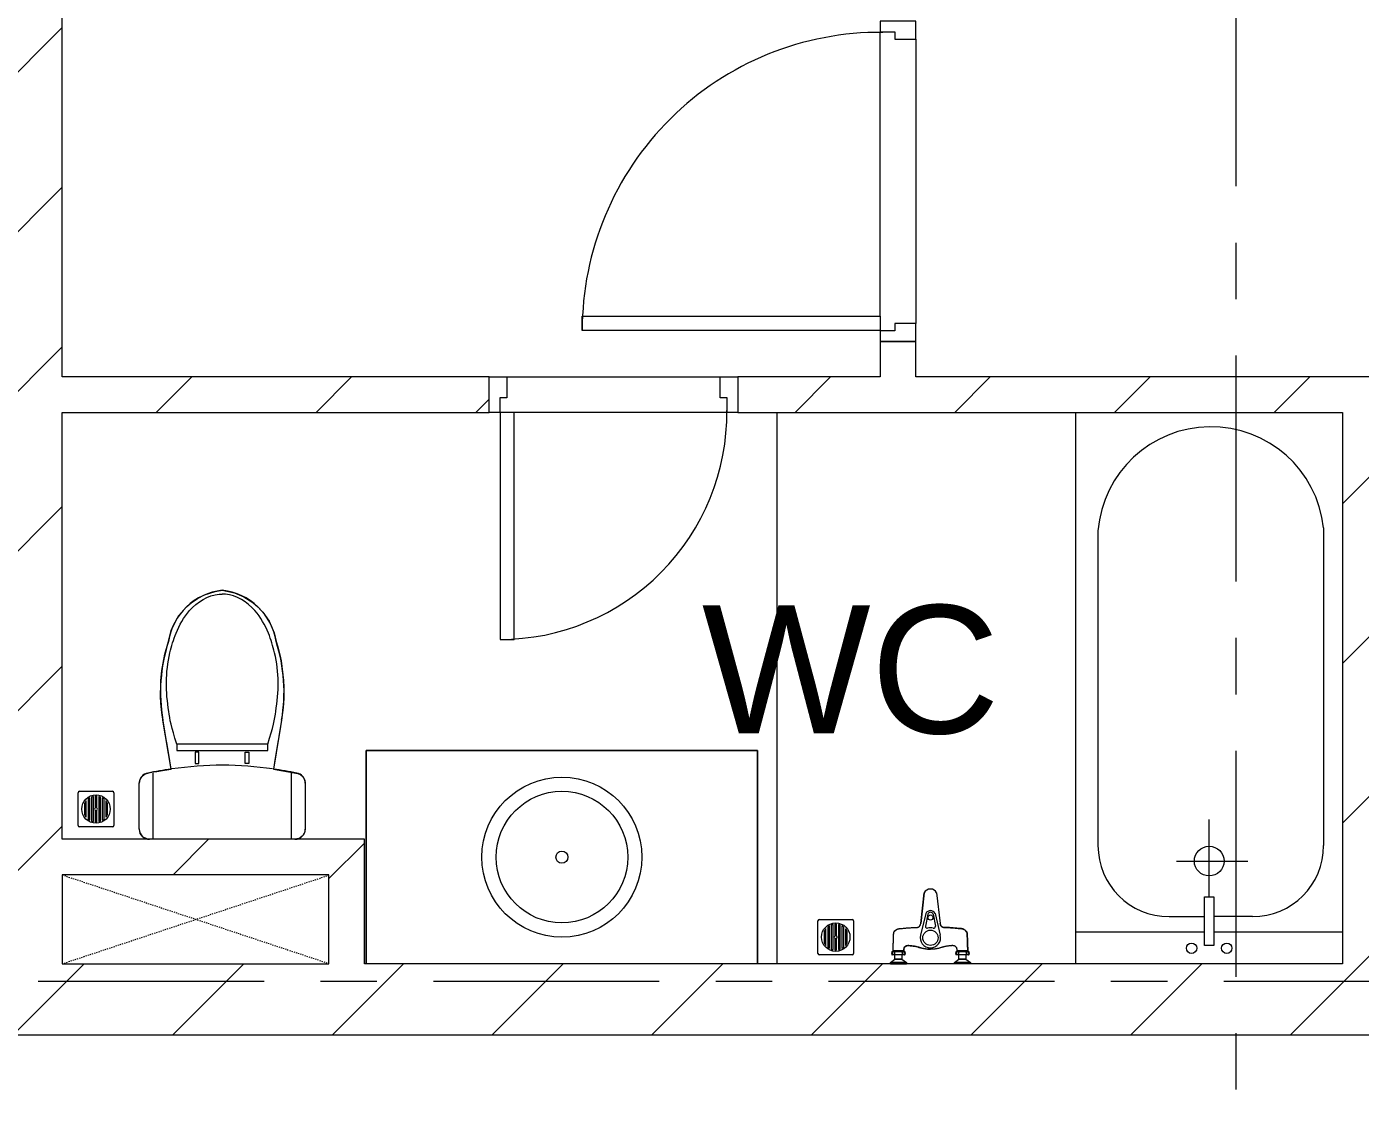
# Model space of a CAD drawing. Header units: millimetres. Extents: x -20144 to 117103, y -11426 to 48263.
# Drawn here: x 75551 to 79300, y 32568 to 35635 of the extents above; entities that cross this region are included whole.
import ezdxf

# ---------------------------------------------------------------- set-up
doc = ezdxf.new("R2010")
doc.units = ezdxf.units.MM
doc.linetypes.add('Dash_2_', pattern=[6.35, 3.175, -3.175])
doc.linetypes.add('Grid Line', pattern=[22.225, 12.7, -3.175, 3.175, -3.175])
for name, color, linetype, lineweight in [('A-DETL-GENF', 31, 'Continuous', 5), ('A-DETL-GENF-HDLN', 161, 'Dash_2_', 5), ('CHU', 181, 'Continuous', 5), ('CUA', 31, 'Continuous', 9), ('HATCH-TUONG', 152, 'Continuous', 9), ('NET-CAT', 3, 'Continuous', 9), ('NET-THAY', 2, 'Continuous', 15), ('THIET-BI', 44, 'Continuous', 5), ('TRUC', 225, 'Continuous', 5)]:
    doc.layers.add(name, color=color, linetype=linetype, lineweight=lineweight)
doc.styles.add('Arial_4', font='arial.ttf', dxfattribs={"height": 360})
pattern_1 = [(45, (71000, 0), (-224.5064, 224.5064), [])]

# ---------------------------------------------------------------- blocks, each defined once
blk = doc.blocks.new('CUA WC - Type 1-374201-MẶT BẰNG TẦNG 23')
at = {"layer": 'CUA', "lineweight": 5}
for p, q in [((-248.5, -52.3), (-248.5, 47.7)), ((-248.5, 47.7), (-198.5, 47.7)), ((-198.5, 47.7), (-198.5, -11.3)), ((401.5, 47.7), (451.5, 47.7)), ((401.5, -11.3), (401.5, 47.7)), ((451.5, 47.7), (451.5, -52.3)), ((-218.5, -11.3), (-218.5, -52.3)), ((-198.5, -11.3), (-218.5, -11.3)), ((421.5, -11.3), (401.5, -11.3)), ((421.5, -52.3), (421.5, -11.3)), ((-218.5, -52.3), (-248.5, -52.3)), ((451.5, -52.3), (421.5, -52.3))]:
    blk.add_line(p, q, dxfattribs=at)
at = {"layer": 'CUA'}
for p, q in [((-177.5, -52.3), (-217.5, -52.3)), ((-217.5, -52.3), (-217.5, -690.3)), ((-177.5, -690.3), (-177.5, -52.3)), ((-217.5, -690.3), (-177.5, -690.3))]:
    blk.add_line(p, q, dxfattribs=at)
at = {"layer": 'CUA', "lineweight": 5}
blk.add_arc((-217.5, -52.3), 638, 270, 0.5, dxfattribs=at)
blk = doc.blocks.new('X-LA1 - X-LA-627830-MẶT BẰNG TẦNG 23')
at = {"layer": 'THIET-BI'}
for p, q in [((-550, 600), (550, 600)), ((-550, 0), (-550, 600)), ((550, 600), (-550, 600)), ((-550, 600), (-550, 0)), ((550, 600), (550, 0)), ((550, 0), (550, 600))]:
    blk.add_line(p, q, dxfattribs=at)
for radius in [225, 185, 17]:
    blk.add_circle((0, 300), radius, dxfattribs=at)
blk = doc.blocks.new('X-XI - X-XI-626365-MẶT BẰNG TẦNG 23')
at = {"layer": 'THIET-BI'}
for p, q in [((-87.5, 664.8), (-69.9, 676.9)), ((-69.9, 676.9), (-49.6, 687.2)), ((-49.6, 687.2), (-19.9, 696.9)), ((-19.9, 696.9), (0, 700.2)), ((0, 700.2), (34.6, 692.9)), ((34.6, 692.9), (60.8, 681.9)), ((60.8, 681.9), (86, 665.9)), ((-121.7, 628.9), (-100.2, 653.8)), ((-100.2, 653.8), (-87.5, 664.8)), ((86, 665.9), (100.2, 653.8)), ((100.2, 653.8), (114.1, 638.9)), ((114.1, 638.9), (131.6, 613.2)), ((-143.5, 587), (-131.8, 612.8)), ((-131.8, 612.8), (-121.7, 628.9)), ((131.6, 613.2), (145.5, 581)), ((-151.4, 555.9), (-143.5, 587)), ((145.5, 581), (151.4, 555.9)), ((-161.1, 520.9), (-151.4, 555.9)), ((151.4, 555.9), (155.1, 543.7)), ((155.1, 543.7), (161.7, 518.5)), ((-169.6, 474.8), (-166.5, 495.3)), ((-166.5, 495.3), (-161.1, 520.9)), ((161.7, 518.5), (165.2, 502.3)), ((165.2, 502.3), (172.5, 446.5)), ((-172.5, 446.5), (-169.6, 474.8)), ((-173.5, 402.2), (-173.1, 436.1)), ((-173.1, 436.1), (-172.5, 446.5)), ((172.5, 446.5), (173.5, 426.5)), ((173.5, 426.5), (173.2, 395.8)), ((-172.5, 383), (-173.5, 402.2)), ((-171, 365.1), (-172.5, 383)), ((173.2, 395.8), (171.6, 371)), ((-168.9, 349), (-171, 365.1)), ((-164.6, 322), (-168.9, 349)), ((171.6, 371), (166.7, 335.2)), ((-143.8, 197.5), (-166.7, 335.2)), ((-143.8, 197.5), (-166.7, 335.2)), ((-161.5, 303.8), (-164.6, 322)), ((-157.7, 280.9), (-161.5, 303.8)), ((166.7, 335.2), (143.8, 197.5)), ((166.7, 335.2), (143.8, 197.5)), ((161.7, 304.9), (157.2, 277.8)), ((166.7, 335.2), (161.7, 304.9)), ((-155.3, 266.3), (-157.7, 280.9)), ((-147.8, 221.1), (-155.3, 266.3)), ((-8.6, 267.8), (-127.7, 267.8)), ((-127.7, 267.8), (-127.7, 249.9)), ((127.7, 267.8), (-8.6, 267.8)), ((127.7, 249.9), (127.7, 267.8)), ((157.2, 277.8), (151.8, 245.3)), ((-127.7, 249.9), (127.7, 249.9)), ((-76.6, 245), (-76.6, 213.5)), ((-66.1, 245), (-76.6, 245)), ((-66.1, 213.5), (-66.1, 245)), ((64, 245), (74.4, 245)), ((64, 213.5), (64, 245)), ((74.4, 245), (74.4, 213.5)), ((151.8, 245.3), (146.9, 216.1)), ((-209.4, 186.4), (-202.4, 187.7)), ((-202.4, 187.7), (-192, 189.7)), ((-192, 189.7), (-184.2, 191.1)), ((-184.2, 191.1), (-168, 193.8)), ((-168, 193.8), (-149.9, 196.6)), ((-149.9, 196.6), (-143.8, 197.5)), ((-143.8, 197.5), (-147.8, 221.1)), ((-76.6, 213.5), (-66.1, 213.5)), ((74.4, 213.5), (64, 213.5)), ((146.9, 216.1), (143.8, 197.5)), ((143.8, 197.5), (212.9, 185.5)), ((-233.2, 157.9), (-232.9, 162.1)), ((-233.2, 29), (-233.2, 157.9)), ((-233.2, 29), (-233.2, 157.9)), ((-233.2, 45), (-233.2, 157.9)), ((-232.9, 162.1), (-231, 169.1)), ((-231, 169.1), (-228, 174.5)), ((-228, 174.5), (-224.2, 178.9)), ((-224.2, 178.9), (-216.9, 183.9)), ((-216.9, 183.9), (-209.4, 186.4)), ((-194.6, 0), (-194.6, 185.7)), ((194.6, 0), (194.6, 186.1)), ((212.9, 185.5), (220.8, 181.7)), ((220.8, 181.7), (226.5, 176.5)), ((226.5, 176.5), (231.9, 166.7)), ((231.9, 166.7), (233.2, 157.9)), ((233.2, 157.9), (233.2, 29)), ((233.2, 157.9), (233.2, 29)), ((233.2, 157.9), (233.2, 29)), ((-233.2, 33.2), (-233.2, 45)), ((-230.6, 16.8), (-233.2, 33.2)), ((-227.9, 12.2), (-230.6, 16.8)), ((-222, 6.1), (-227.9, 12.2)), ((-212.4, 1.2), (-222, 6.1)), ((-204.3, 0), (-212.4, 1.2)), ((215, 2.1), (204.3, 0)), ((219.3, 4.2), (215, 2.1)), ((224.8, 8.5), (219.3, 4.2)), ((227.7, 12), (224.8, 8.5)), ((231.6, 19.3), (227.7, 12)), ((233.2, 29), (231.6, 19.3))]:
    blk.add_line(p, q, dxfattribs=at)
for centre, radius, start, end in [((18.2, 529.6), 171.6, 96.0902, 171.1733), ((18.2, 529.6), 171.6, 96.0902, 171.1733), ((-18.2, 529.6), 171.6, 8.8267, 83.9098), ((-18.2, 529.6), 171.6, 8.8267, 83.9098), ((287.1, 414.4), 460.7, 162.1144, 189.9059), ((287.1, 414.4), 460.7, 162.1144, 189.9059), ((-287.1, 414.4), 460.7, 350.0941, 17.8856), ((-287.1, 414.4), 460.7, 350.0941, 17.8856), ((18.1, -960), 1168.8, 97.9652, 101.2238), ((18.1, -960), 1168.8, 97.9652, 101.2238), ((18.1, -960), 1168.8, 90.8367, 97.8553), ((-16, -957.7), 1166.4, 82.2317, 89.1625), ((-18.1, -960), 1168.8, 78.7762, 82.0348), ((-18.1, -960), 1168.8, 78.7762, 82.0348), ((-204.3, 157.9), 29, 100.1401, 180), ((-204.3, 157.9), 29, 100.1401, 180), ((204.3, 157.9), 29, 0, 79.8599), ((204.3, 157.9), 29, 0, 79.8599), ((-204.3, 29), 29, 180, 270), ((-204.3, 29), 29, 180, 270), ((204.3, 29), 29, 270, 0), ((204.3, 29), 29, 270, 360)]:
    blk.add_arc(centre, radius, start, end, dxfattribs=at)
for points in [[(-127.7, 267.8), (-143.4, 315.6), (-152.2, 364.8), (-160.3, 442.2), (-151, 516.8), (-129.6, 585.3), (-93.5, 652), (-37.5, 689.3), (-2.9, 689.4), (0, 689.4)], [(127.7, 267.8), (143.4, 315.6), (152.2, 364.8), (160.3, 442.2), (151, 516.8), (129.6, 585.3), (93.5, 652), (37.5, 689.3), (2.9, 689.4), (0, 689.4)]]:
    blk.add_open_spline(points, degree=3, knots=[12.724379, 12.724379, 12.724379, 12.724379, 75.096459, 151.912755, 228.70098, 282.501534, 351.034079, 439.49288, 447.51098, 447.51098, 447.51098, 447.51098], dxfattribs=at)
blk = doc.blocks.new('X-SEN - X-SEN-626363-MẶT BẰNG TẦNG 23')
at = {"layer": 'THIET-BI'}
for p, q in [((-27.3, 113.1), (-17.5, 199.2)), ((-17.5, 199.2), (-27.3, 113.1)), ((17.5, 199.2), (27.3, 113.1)), ((17.5, 199.2), (27.3, 113.1)), ((-12.9, 141.7), (-27.6, 80.8)), ((-7.7, 139.6), (-13.8, 105.5)), ((7.7, 139.6), (13.8, 105.5)), ((12.9, 141.7), (27.6, 80.8)), ((-112.5, 3.8), (-99.9, 12.6)), ((-112.5, 3.8), (-99.9, 12.6)), ((-112.5, 0), (-112.5, 3.8)), ((-112.5, 3.8), (-112.5, 0)), ((-67.5, 3.8), (-112.5, 3.8)), ((-67.5, 0), (-112.5, 0)), ((-112.5, 0), (-67.5, 0)), ((-107.2, 34.3), (-105.1, 34.3)), ((-107.2, 34.3), (-72.8, 34.3)), ((-99.9, 25.3), (-107.2, 25.3)), ((-72.8, 25.3), (-107.2, 25.3)), ((-105.1, 34.3), (-105.1, 37.2)), ((-105.1, 37.2), (-74.9, 37.2)), ((-105.1, 34.3), (-105.1, 37.2)), ((-74.9, 34.3), (-105.1, 34.3)), ((-99.9, 12.6), (-99.9, 25.3)), ((-99.9, 12.6), (-99.9, 25.3)), ((-99.9, 12.6), (-80.1, 12.6)), ((-80.1, 12.6), (-99.9, 12.6)), ((-80.1, 25.3), (-80.1, 12.6)), ((-72.8, 25.3), (-80.1, 25.3)), ((-80.1, 25.3), (-80.1, 12.6)), ((-80.1, 12.6), (-67.5, 3.8)), ((-80.1, 12.6), (-67.5, 3.8)), ((-74.9, 37.2), (-74.9, 34.3)), ((-74.9, 37.2), (-74.9, 34.3)), ((-74.9, 34.3), (-72.8, 34.3)), ((-67.5, 3.8), (-67.5, 0)), ((-67.5, 0), (-67.5, 3.8)), ((67.5, 3.8), (80.1, 12.6)), ((67.5, 3.8), (80.1, 12.6)), ((67.5, 0), (67.5, 3.8)), ((112.5, 3.8), (67.5, 3.8)), ((67.5, 0), (67.5, 3.8)), ((112.5, 0), (67.5, 0)), ((112.5, 0), (67.5, 0)), ((72.8, 34.3), (74.9, 34.3)), ((72.8, 34.3), (107.2, 34.3)), ((80.1, 25.3), (72.8, 25.3)), ((107.2, 25.3), (72.8, 25.3)), ((74.9, 34.3), (74.9, 37.2)), ((74.9, 37.2), (105.1, 37.2)), ((74.9, 34.3), (74.9, 37.2)), ((105.1, 34.3), (74.9, 34.3)), ((80.1, 12.6), (80.1, 25.3)), ((80.1, 12.6), (80.1, 25.3)), ((99.9, 12.6), (80.1, 12.6)), ((80.1, 12.6), (99.9, 12.6)), ((99.9, 12.6), (80.1, 12.6)), ((99.9, 25.3), (99.9, 12.6)), ((107.2, 25.3), (99.9, 25.3)), ((99.9, 25.3), (99.9, 12.6)), ((99.9, 12.6), (112.5, 3.8)), ((99.9, 12.6), (112.5, 3.8)), ((105.1, 37.2), (105.1, 34.3)), ((105.1, 37.2), (105.1, 34.3)), ((105.1, 34.3), (107.2, 34.3)), ((112.5, 3.8), (112.5, 0)), ((112.5, 3.8), (112.5, 0))]:
    blk.add_line(p, q, dxfattribs=at)
for centre, radius in [((0, 130.1), 7.2), ((0, 73.2), 21.5)]:
    blk.add_circle(centre, radius, dxfattribs=at)
for centre, radius, start, end in [((0, 191), 19.3, 25.0481, 154.9519), ((0, 191), 19.3, 25.0481, 154.9519), ((0, 134.7), 14.7, 28.4144, 151.5856), ((0, 136.6), 8.24, 21.1294, 158.8706), ((-0.4, 73.2), 28.3, 164.3307, 270.7483), ((-9.4, 104.7), 4.5, 169.8444, 285.9297), ((-0.4, 73.2), 28.3, 89.2517, 105.9297), ((0.4, 73.2), 28.3, 74.0703, 90.7483), ((0.4, 73.2), 28.3, 269.2517, 15.6693), ((9.4, 104.7), 4.5, 254.0703, 10.1556), ((-102.9, 29.8), 6.9, 148.0246, 211.9754), ((-102.9, 29.8), 6.9, 148.0246, 211.9754), ((-107.2, 32.5), 1.8, 90, 148.0246), ((-107.2, 32.5), 1.8, 90, 148.0246), ((-107.2, 27.1), 1.8, 211.9754, 270), ((-107.2, 27.1), 1.8, 211.9754, 270), ((-112.5, 29.8), 6.9, 319.2845, 40.7155), ((-94.4, 29.8), 6.9, 139.2845, 220.7155), ((-85.4, 29.8), 6.9, 319.2845, 40.7155), ((-67.5, 29.8), 6.9, 139.2845, 220.7155), ((-72.8, 32.5), 1.8, 31.9754, 90), ((-72.8, 32.5), 1.8, 31.9754, 90), ((-72.8, 27.1), 1.8, 270, 328.0246), ((-72.8, 27.1), 1.8, 270, 328.0246), ((-77.1, 29.8), 6.9, 328.0246, 31.9754), ((-77.1, 29.8), 6.9, 328.0246, 31.9754), ((77.1, 29.8), 6.9, 148.0246, 211.9754), ((77.1, 29.8), 6.9, 148.0246, 211.9754), ((72.8, 32.5), 1.8, 90, 148.0246), ((72.8, 32.5), 1.8, 90, 148.0246), ((72.8, 27.1), 1.8, 211.9754, 270), ((72.8, 27.1), 1.8, 211.9754, 270), ((67.5, 29.8), 6.9, 319.2845, 40.7155), ((85.6, 29.8), 6.9, 139.2845, 220.7155), ((94.6, 29.8), 6.9, 319.2845, 40.7155), ((112.5, 29.8), 6.9, 139.2845, 220.7155), ((107.2, 32.5), 1.8, 31.9754, 90), ((107.2, 32.5), 1.8, 31.9754, 90), ((107.2, 27.1), 1.8, 270, 328.0246), ((107.2, 27.1), 1.8, 270, 328.0246), ((102.9, 29.8), 6.9, 328.0246, 31.9754), ((102.9, 29.8), 6.9, 328.0246, 31.9754)]:
    blk.add_arc(centre, radius, start, end, dxfattribs=at)
for points, knots in [([(-105.1, 37.2), (-105.1, 39.1), (-104.9, 42.9), (-104.6, 50.4), (-104.3, 58), (-104.1, 65.5), (-103.9, 70.3), (-103.8, 73.6), (-103.7, 75.5), (-103.7, 76.9), (-103.6, 78.3), (-103.6, 79.5), (-103.6, 80.5), (-103.6, 81.2), (-103.5, 81.8), (-103.5, 82.3), (-103.5, 82.7), (-103.4, 83.3), (-103.3, 84.3), (-103.2, 85.5), (-103.1, 86.6), (-102.8, 87.6), (-102.6, 88.2), (-102.3, 88.9), (-101.9, 89.7), (-101.3, 90.8), (-100.4, 91.9), (-99.2, 93.4), (-97.8, 94.7), (-96.2, 95.8), (-95, 96.6), (-93.7, 97.2), (-92.4, 97.7), (-91.2, 98.1), (-90.3, 98.4), (-89.7, 98.5), (-89.3, 98.6), (-88.8, 98.7), (-88, 98.8), (-86.8, 99), (-85.6, 99.1), (-84.7, 99.1), (-84, 99.2), (-83.3, 99.3), (-82.3, 99.4), (-81.2, 99.5), (-79.7, 99.6), (-76.9, 99.8), (-72.8, 100.2), (-67.2, 100.7), (-61.6, 101.2), (-56, 101.5), (-51.7, 101.8), (-48.8, 101.9), (-47.3, 101.9), (-46.1, 101.9), (-45.1, 102), (-44.4, 102), (-43.6, 102), (-42.6, 102), (-41.4, 102), (-40.1, 102), (-39.3, 102.1), (-38.8, 102.1), (-38.5, 102.2), (-38.1, 102.2), (-37.6, 102.3), (-36.8, 102.4), (-35.6, 102.6), (-34.3, 103), (-33.2, 103.5), (-32.5, 104), (-31.7, 104.6), (-30.5, 105.7), (-29, 107.6), (-27.9, 110.1), (-27.4, 112), (-27.3, 113.1)], [-1, -1, -1, -1, -0.958333, -0.916667, -0.833333, -0.791667, -0.75, -0.729167, -0.71875, -0.708333, -0.697917, -0.6875, -0.682292, -0.677083, -0.671875, -0.669271, -0.666667, -0.661458, -0.65625, -0.645833, -0.635417, -0.630208, -0.625, -0.619792, -0.614583, -0.604167, -0.59375, -0.583333, -0.5625, -0.552083, -0.541667, -0.53125, -0.520833, -0.510417, -0.505208, -0.5, -0.497396, -0.494792, -0.489583, -0.479167, -0.46875, -0.463542, -0.458333, -0.453125, -0.447917, -0.4375, -0.427083, -0.416667, -0.375, -0.333333, -0.291667, -0.25, -0.208333, -0.197917, -0.1875, -0.177083, -0.171875, -0.166667, -0.161458, -0.15625, -0.145833, -0.135417, -0.130208, -0.127604, -0.125, -0.122396, -0.119792, -0.114583, -0.104167, -0.09375, -0.083333, -0.078125, -0.072917, -0.0625, -0.041667, -0.020833, 0, 0, 0, 0]), ([(-105.1, 37.2), (-104.5, 52.3), (-103.9, 68.7), (-103.3, 87.5), (-99.6, 93.9), (-92.4, 98.5), (-72.6, 100.1), (-54, 102.2), (-33.9, 102), (-28.7, 107.4), (-27.8, 111), (-27.3, 113.1)], [0, 0, 0, 0, 45.441328, 49.333631, 56.110562, 66.562664, 73.682324, 114.966912, 125.570438, 129.900151, 136.284558, 136.284558, 136.284558, 136.284558]), ([(27.3, 113.1), (27.4, 112), (27.9, 110.1), (29, 107.6), (30.5, 105.7), (31.7, 104.6), (32.5, 104), (33.2, 103.5), (34.3, 103), (35.6, 102.6), (36.8, 102.4), (37.6, 102.3), (38.1, 102.2), (38.5, 102.2), (38.8, 102.1), (39.3, 102.1), (40.1, 102), (41.4, 102), (42.6, 102), (43.6, 102), (44.4, 102), (45.1, 102), (46.1, 101.9), (47.3, 101.9), (48.8, 101.9), (51.7, 101.8), (56, 101.5), (61.6, 101.2), (67.2, 100.7), (72.8, 100.2), (76.9, 99.8), (79.7, 99.6), (81.2, 99.5), (82.3, 99.4), (83.3, 99.3), (84, 99.2), (84.7, 99.1), (85.6, 99.1), (86.8, 99), (88, 98.8), (88.9, 98.7), (89.6, 98.5), (90.3, 98.4), (91.2, 98.1), (92.4, 97.7), (93.7, 97.2), (95, 96.6), (96.2, 95.8), (97.4, 95), (98.5, 94), (99.5, 93), (100.4, 91.9), (101.3, 90.8), (101.9, 89.7), (102.3, 88.9), (102.6, 88.2), (102.8, 87.6), (103.1, 86.6), (103.2, 85.7), (103.3, 84.8), (103.4, 84.1), (103.4, 83.5), (103.4, 83), (103.5, 82.5), (103.5, 81.9), (103.6, 81), (103.6, 79.8), (103.6, 78.3), (103.7, 76.9), (103.7, 75.5), (103.8, 73.6), (103.9, 68.4), (104.2, 61.7), (104.5, 54.2), (104.7, 48.5), (104.9, 42.9), (105.1, 39.1), (105.1, 37.2)], [-1, -1, -1, -1, -0.979167, -0.958333, -0.9375, -0.927083, -0.921875, -0.916667, -0.90625, -0.895833, -0.885417, -0.880208, -0.877604, -0.875, -0.872396, -0.869792, -0.864583, -0.854167, -0.84375, -0.838542, -0.833333, -0.828125, -0.822917, -0.8125, -0.802083, -0.791667, -0.75, -0.708333, -0.666667, -0.625, -0.583333, -0.572917, -0.5625, -0.552083, -0.546875, -0.541667, -0.536458, -0.53125, -0.520833, -0.510417, -0.505208, -0.5, -0.494792, -0.489583, -0.479167, -0.46875, -0.458333, -0.447917, -0.4375, -0.427083, -0.416667, -0.40625, -0.395833, -0.385417, -0.380208, -0.375, -0.369792, -0.364583, -0.354167, -0.348958, -0.34375, -0.338542, -0.335938, -0.333333, -0.328125, -0.322917, -0.3125, -0.302083, -0.291667, -0.28125, -0.270833, -0.25, -0.166667, -0.125, -0.083333, -0.041667, 0, 0, 0, 0]), ([(105.1, 37.2), (104.5, 52.3), (103.9, 68.7), (103.3, 87.5), (99.6, 93.9), (92.4, 98.5), (72.6, 100.1), (54, 102.2), (33.9, 102), (28.7, 107.4), (27.8, 111), (27.3, 113.1)], [0, 0, 0, 0, 45.441328, 49.333631, 56.110562, 66.562664, 73.682324, 114.966912, 125.570438, 129.900151, 136.284558, 136.284558, 136.284558, 136.284558]), ([(-74.9, 37.2), (-74.9, 39.9), (-75, 44.9), (-67.9, 51.6), (-55.3, 50.7), (-39.4, 48.7), (-24.4, 43.4), (-11.8, 40.7), (0, 41)], [0, 0, 0, 0, 8.475038, 15.961674, 29.255673, 47.963091, 70.422589, 93.837243, 93.837243, 93.837243, 93.837243]), ([(0, 41), (-2, 40.9), (-5.6, 40.9), (-10.3, 41.2), (-14.4, 41.6), (-18, 42.2), (-21.2, 42.9), (-24.2, 43.7), (-27.1, 44.6), (-30, 45.4), (-32.9, 46.3), (-35.8, 47.2), (-38.8, 47.9), (-41.8, 48.6), (-45.1, 49.2), (-48.4, 49.8), (-51.8, 50.2), (-54.8, 50.5), (-56.9, 50.7), (-58.1, 50.8), (-59, 50.9), (-59.9, 51), (-60.8, 51), (-61.5, 51), (-62.1, 51), (-62.6, 51), (-63, 51), (-63.6, 51), (-64.4, 50.9), (-65.1, 50.8), (-65.7, 50.7), (-66.1, 50.6), (-66.5, 50.5), (-67.1, 50.4), (-68.1, 50.1), (-69.1, 49.6), (-70.1, 49), (-71.1, 48.3), (-72, 47.4), (-72.8, 46.6), (-73.3, 45.8), (-73.8, 45.1), (-74.1, 44.3), (-74.4, 43.5), (-74.6, 42.6), (-74.7, 41.9), (-74.8, 41.3), (-74.8, 40.9), (-74.9, 40.4), (-74.9, 39.8), (-74.9, 38.8), (-74.9, 37.9), (-74.9, 37.2)], [-1, -1, -1, -1, -0.958333, -0.916667, -0.875, -0.833333, -0.791667, -0.75, -0.708333, -0.666667, -0.625, -0.583333, -0.541667, -0.5, -0.458333, -0.416667, -0.375, -0.333333, -0.3125, -0.302083, -0.291667, -0.28125, -0.270833, -0.260417, -0.255208, -0.25, -0.244792, -0.239583, -0.229167, -0.21875, -0.213542, -0.208333, -0.203125, -0.197917, -0.1875, -0.166667, -0.15625, -0.145833, -0.125, -0.114583, -0.104167, -0.09375, -0.083333, -0.072917, -0.0625, -0.052083, -0.046875, -0.041667, -0.036458, -0.03125, -0.020833, 0, 0, 0, 0]), ([(74.9, 37.2), (74.9, 39.9), (75, 44.9), (67.9, 51.6), (55.3, 50.7), (39.4, 48.7), (24.4, 43.4), (11.8, 40.7), (0, 41)], [0, 0, 0, 0, 8.475038, 15.961674, 29.255673, 47.963091, 70.422589, 93.837243, 93.837243, 93.837243, 93.837243]), ([(74.9, 37.2), (74.9, 37.9), (74.9, 38.8), (74.9, 39.8), (74.9, 40.4), (74.8, 40.9), (74.8, 41.3), (74.7, 41.9), (74.6, 42.6), (74.4, 43.5), (74.2, 44.1), (73.9, 44.7), (73.7, 45.2), (73.3, 45.8), (72.8, 46.6), (72, 47.4), (71.1, 48.3), (70.1, 49), (69.1, 49.6), (68.1, 50.1), (67.1, 50.4), (66.5, 50.5), (66.1, 50.6), (65.7, 50.7), (65.1, 50.8), (64.4, 50.9), (63.6, 51), (63, 51), (62.4, 51), (61.7, 51), (60.8, 51), (59.9, 51), (59, 50.9), (58.1, 50.8), (56.9, 50.7), (54.8, 50.5), (51.8, 50.2), (48.4, 49.8), (45.1, 49.2), (41.8, 48.6), (38.8, 47.9), (35.8, 47.2), (32.9, 46.3), (30, 45.4), (27.1, 44.6), (24.2, 43.7), (21.2, 42.9), (18, 42.2), (14.4, 41.6), (10.3, 41.2), (5.6, 40.9), (2, 40.9), (0, 41)], [-1, -1, -1, -1, -0.979167, -0.96875, -0.963542, -0.958333, -0.953125, -0.947917, -0.9375, -0.927083, -0.916667, -0.911458, -0.90625, -0.895833, -0.885417, -0.875, -0.854167, -0.84375, -0.833333, -0.8125, -0.802083, -0.796875, -0.791667, -0.786458, -0.78125, -0.770833, -0.760417, -0.755208, -0.75, -0.739583, -0.729167, -0.71875, -0.708333, -0.697917, -0.6875, -0.666667, -0.625, -0.583333, -0.541667, -0.5, -0.458333, -0.416667, -0.375, -0.333333, -0.291667, -0.25, -0.208333, -0.166667, -0.125, -0.083333, -0.041667, 0, 0, 0, 0])]:
    blk.add_open_spline(points, degree=3, knots=knots, dxfattribs=at)
blk = doc.blocks.new('X-BON TAM - X-BON TAM 1500-626366-MẶT BẰNG TẦNG 23')
at = {"layer": 'THIET-BI'}
for p, q in [((-375, 9.9), (-375, 1559.9)), ((-375, 9.9), (-375, 1559.9)), ((375, 1560), (375, 9.9)), ((375, 1560), (375, 9.9)), ((-312.7, 1227.8), (-312.7, 342.6)), ((321.7, 1236.1), (321.7, 342.6)), ((0, 198.5), (0, 415.4)), ((-91.8, 298.7), (108.5, 298.7)), ((-12.9, 198.5), (12.9, 198.5)), ((-12.9, 61.4), (-12.9, 198.5)), ((12.9, 198.5), (12.9, 61.4)), ((-112.7, 142.6), (-12.9, 142.6)), ((121.7, 142.6), (12.9, 142.6)), ((-375, 100), (-12.9, 100)), ((12.9, 100), (375, 100)), ((12.9, 61.4), (-12.9, 61.4))]:
    blk.add_line(p, q, dxfattribs=at)
for centre, radius in [((0, 298.7), 41.7), ((-49.4, 53.5), 14.5), ((49.4, 53.5), 14.5)]:
    blk.add_circle(centre, radius, dxfattribs=at)
for centre, radius, start, end in [((4.9, 1201.3), 318.7, 6.2649, 175.2417), ((-112.7, 342.6), 200, 180, 270), ((121.7, 342.6), 200, 270, 0)]:
    blk.add_arc(centre, radius, start, end, dxfattribs=at)
blk = doc.blocks.new('CUA PHONG NGU - Type 1-398312-MẶT BẰNG TẦNG 23')
at = {"layer": 'CUA'}
for p, q in [((-317.5, 890.3), (-277.5, 890.3)), ((-317.5, 52.3), (-317.5, 890.3)), ((-277.5, 890.3), (-277.5, 52.3)), ((-277.5, 52.3), (-317.5, 52.3))]:
    blk.add_line(p, q, dxfattribs=at)
at = {"layer": 'CUA', "lineweight": 5}
for p, q in [((-318.5, 52.3), (-348.5, 52.3)), ((-348.5, 52.3), (-348.5, -47.7)), ((-318.5, 11.3), (-318.5, 52.3)), ((551.5, 52.3), (521.5, 52.3)), ((521.5, 52.3), (521.5, 11.3)), ((551.5, -47.7), (551.5, 52.3)), ((-298.5, 11.3), (-318.5, 11.3)), ((-298.5, -47.7), (-298.5, 11.3)), ((521.5, 11.3), (501.5, 11.3)), ((501.5, 11.3), (501.5, -47.7)), ((-348.5, -47.7), (-298.5, -47.7)), ((501.5, -47.7), (551.5, -47.7))]:
    blk.add_line(p, q, dxfattribs=at)
blk.add_arc((-317.5, 52.3), 838, 359.5, 90, dxfattribs=at)
blk = doc.blocks.new('X-PHEU - X-PHEU-444926-MẶT BẰNG TẦNG 23')
at = {"layer": 'THIET-BI'}
for p, q in [((25, 29), (25, 121)), ((29, 125), (121, 125)), ((125, 121), (125, 29)), ((42.5, 90.5), (42.5, 59.5)), ((47.5, 51.8), (47.5, 98.2)), ((52.5, 103.1), (52.5, 46.9)), ((57.5, 43.5), (57.5, 106.5)), ((62.5, 108.8), (62.5, 41.2)), ((67.5, 39.8), (67.5, 110.2)), ((72.5, 110.9), (72.5, 78.1)), ((77.5, 78.1), (77.5, 110.9)), ((82.5, 110.2), (82.5, 39.8)), ((87.5, 41.2), (87.5, 108.8)), ((92.5, 106.5), (92.5, 43.5)), ((97.5, 46.9), (97.5, 103.1)), ((102.5, 98.2), (102.5, 51.8)), ((107.5, 59.5), (107.5, 90.5)), ((72.5, 71.9), (72.5, 39.1)), ((77.5, 39.1), (77.5, 71.9)), ((121, 25), (29, 25))]:
    blk.add_line(p, q, dxfattribs=at)
blk.add_circle((75, 75), 40, dxfattribs=at)
for centre, radius, start, end in [((29, 121), 4, 90, 180), ((121, 121), 4, 0, 90), ((75, 75), 36, 139.8082, 154.5256), ((75, 75), 36, 119.0853, 128.6822), ((75, 75), 36, 102.0247, 110.3175), ((75, 75), 4, 128.6822, 231.3178), ((75, 75), 36, 90, 93.9821), ((75, 75), 36, 86.0179, 90), ((75, 75), 4, 308.6822, 51.3178), ((75, 75), 36, 69.6825, 77.9753), ((75, 75), 36, 51.3178, 60.9147), ((75, 75), 36, 25.4744, 40.1918), ((75, 75), 36, 205.4744, 220.1918), ((75, 75), 36, 231.3178, 240.9147), ((75, 75), 36, 249.6825, 257.9753), ((75, 75), 36, 266.0179, 270), ((75, 75), 36, 270, 273.9821), ((75, 75), 36, 282.0247, 290.3175), ((75, 75), 36, 299.0853, 308.6822), ((75, 75), 36, 319.8082, 334.5256), ((29, 29), 4, 180, 270), ((121, 29), 4, 270, 360)]:
    blk.add_arc(centre, radius, start, end, dxfattribs=at)
blk = doc.blocks.new('Family2 - Family1 2-691888-MẶT BẰNG TẦNG 23')
at = {"layer": 'A-DETL-GENF'}
for p, q in [((750, 250), (0, 250)), ((0, 250), (0, 0)), ((750, 0), (750, 250)), ((0, 0), (750, 0))]:
    blk.add_line(p, q, dxfattribs=at)
at = {"layer": 'A-DETL-GENF-HDLN'}
for p, q in [((0, 250), (750, 0.8)), ((0, 0), (750, 249.2))]:
    blk.add_line(p, q, dxfattribs=at)

msp = doc.modelspace()

# ---------------------------------------------------------------- hatches: boundary and pattern name
at = {"layer": 'HATCH-TUONG', "lineweight": 5}
h = msp.add_hatch(dxfattribs=at)
h.set_pattern_fill('FP_4', color=256, style=0, pattern_type=2)
h.set_pattern_definition(pattern_1)
h.paths.add_polyline_path([(75450.5, 32999.9), (75650.5, 32999.9), (75650.5, 42399.9), (75450.5, 42399.9), (75450.5, 33113.2)], flags=0)
h = msp.add_hatch(dxfattribs=at)
h.set_pattern_fill('FP_4', color=256, style=0, pattern_type=2)
h.set_pattern_definition(pattern_1)
h.paths.add_polyline_path([(77950.5, 34649.9), (78050.5, 34649.9), (78050.5, 34749.9), (77950.5, 34749.9)], flags=0)
h.paths.add_polyline_path([(77950.5, 35649.9), (78050.5, 35649.9), (78050.5, 35749.9), (77950.5, 35749.9)], flags=0)
h.paths.add_polyline_path([(77950.5, 35849.9), (78050.5, 35849.9), (78050.5, 38699.9), (77950.5, 38699.9), (77950.5, 35931.3)], flags=0)
h = msp.add_hatch(dxfattribs=at)
h.set_pattern_fill('FP_4', color=256, style=0, pattern_type=2)
h.set_pattern_definition(pattern_1)
h.paths.add_polyline_path([(75650.5, 34549.9), (76850.5, 34549.9), (76850.5, 34649.9), (75650.5, 34649.9)], flags=0)
h.paths.add_polyline_path([(77550.5, 34549.9), (80640.5, 34549.9), (80640.5, 34649.9), (77550.5, 34649.9)], flags=0)
h.paths.add_polyline_path([(81340.5, 34549.9), (81500.5, 34549.9), (81500.5, 34649.9), (81340.5, 34649.9)], flags=0)
h = msp.add_hatch(dxfattribs=at)
h.set_pattern_fill('FP_4', color=256, style=0, pattern_type=2)
h.set_pattern_definition(pattern_1)
h.paths.add_polyline_path([(79350.5, 32999.9), (79350.5, 34549.9), (79250.5, 34549.9), (79250.5, 32999.9)], flags=0)
h = msp.add_hatch(dxfattribs=at)
h.set_pattern_fill('FP_4', color=256, style=0, pattern_type=2)
h.set_pattern_definition(pattern_1)
h.paths.add_polyline_path([(75650.5, 33249.9), (76400.5, 33249.9), (76400.5, 33349.9), (75650.5, 33349.9)], flags=0)
h = msp.add_hatch(dxfattribs=at)
h.set_pattern_fill('FP_4', color=256, style=0, pattern_type=2)
h.set_pattern_definition(pattern_1)
h.paths.add_polyline_path([(76400.5, 32999.9), (76500.5, 32999.9), (76500.5, 33349.9), (76400.5, 33349.9), (76400.5, 33113.2)], flags=0)
h = msp.add_hatch(dxfattribs=at)
h.set_pattern_fill('FP_4', color=256, style=0, pattern_type=2)
h.set_pattern_definition(pattern_1)
h.paths.add_polyline_path([(75450.5, 32799.9), (79950.5, 32799.9), (79950.5, 32999.9), (75450.5, 32999.9)], flags=0)

# ---------------------------------------------------------------- linework, layer by layer
at = {"layer": 'NET-CAT', "lineweight": 15}
for p, q in [((75650.5, 34649.9), (75650.5, 35749.9)), ((78050.5, 34749.9), (77950.5, 34749.9)), ((77950.5, 34749.9), (77950.5, 34649.9)), ((78050.5, 34649.9), (78050.5, 34749.9)), ((76850.5, 34649.9), (75650.5, 34649.9)), ((76850.5, 34549.9), (76850.5, 34649.9)), ((77950.5, 34649.9), (77550.5, 34649.9)), ((77550.5, 34649.9), (77550.5, 34549.9)), ((80640.5, 34649.9), (78050.5, 34649.9)), ((75650.5, 33349.9), (75650.5, 34549.9)), ((75650.5, 34549.9), (76850.5, 34549.9)), ((77550.5, 34549.9), (79250.5, 34549.9)), ((79250.5, 34549.9), (79250.5, 32999.9)), ((76400.5, 33349.9), (75650.5, 33349.9)), ((76500.5, 33349.9), (76400.5, 33349.9)), ((76500.5, 32999.9), (76500.5, 33349.9)), ((77979.2, 32999.9), (76500.5, 32999.9)), ((78159.2, 32999.9), (78024.2, 32999.9)), ((79250.5, 32999.9), (78204.2, 32999.9)), ((75450.5, 32799.9), (79950.5, 32799.9))]:
    msp.add_line(p, q, dxfattribs=at)
at = {"layer": 'NET-THAY', "lineweight": 9}
for p, q in [((77950.5, 34820.9), (77950.5, 35619.9)), ((78050.5, 35599.9), (78050.5, 34799.9)), ((76900.5, 34649.9), (77500.5, 34649.9)), ((77520.5, 34549.9), (76921.5, 34549.9)), ((77660.5, 32999.9), (77660.5, 34549.9))]:
    msp.add_line(p, q, dxfattribs=at)
at = {"layer": 'TRUC', "linetype": 'Grid Line', "ltscale": 50}
for p, q in [((78950.5, 43599.9), (78950.5, -4500.1)), ((114000.5, 32949.9), (58907.6, 32949.9))]:
    msp.add_line(p, q, dxfattribs=at)

# ---------------------------------------------------------------- block references
at = {"lineweight": 9, "rotation": 90}
msp.add_blockref('CUA PHONG NGU - Type 1-398312-MẶT BẰNG TẦNG 23', (78002.8, 35098.5), dxfattribs=at)
at = {"lineweight": 9}
for name, p in [('CUA WC - Type 1-374201-MẶT BẰNG TẦNG 23', (77099, 34602.2)), ('X-BON TAM - X-BON TAM 1500-626366-MẶT BẰNG TẦNG 23', (78875.5, 32990)), ('X-XI - X-XI-626365-MẶT BẰNG TẦNG 23', (76100.5, 33349.9)), ('X-LA1 - X-LA-627830-MẶT BẰNG TẦNG 23', (77055.5, 32999.9)), ('X-PHEU - X-PHEU-444926-MẶT BẰNG TẦNG 23', (75670.5, 33360)), ('X-SEN - X-SEN-626363-MẶT BẰNG TẦNG 23', (78091.7, 32999.9)), ('X-PHEU - X-PHEU-444926-MẶT BẰNG TẦNG 23', (77750.5, 32999.9))]:
    msp.add_blockref(name, p, dxfattribs=at)
at = {"lineweight": 5}
msp.add_blockref('Family2 - Family1 2-691888-MẶT BẰNG TẦNG 23', (75650.5, 32999.9), dxfattribs=at)

# ---------------------------------------------------------------- texts
at = {"layer": 'CHU', "color": 7, "insert": (78286.7, 34007.9), "char_height": 360, "width": 868.6, "attachment_point": 3, "line_spacing_factor": 0.936439, "style": 'Arial_4'}
msp.add_mtext('\\pt2540.0016,5079.9996,7620.0012,10159.9992,12700.0008,15239.9988,17780.0004,20319.9984,22860,25400.0016,27939.9996,30480.0012,33019.9992,35560.0008,38099.9988,40640.0004,43179.9984,45720,48260.0016,50799.9996,53340.0012,55879.9992,58420.0008,60959.9988,63500.0004,66039.9984,68580,71120.0016,73659.9996,76200.0012,78739.9992,81280.0008;WC', dxfattribs=at)

doc.saveas('drawing.dxf')
